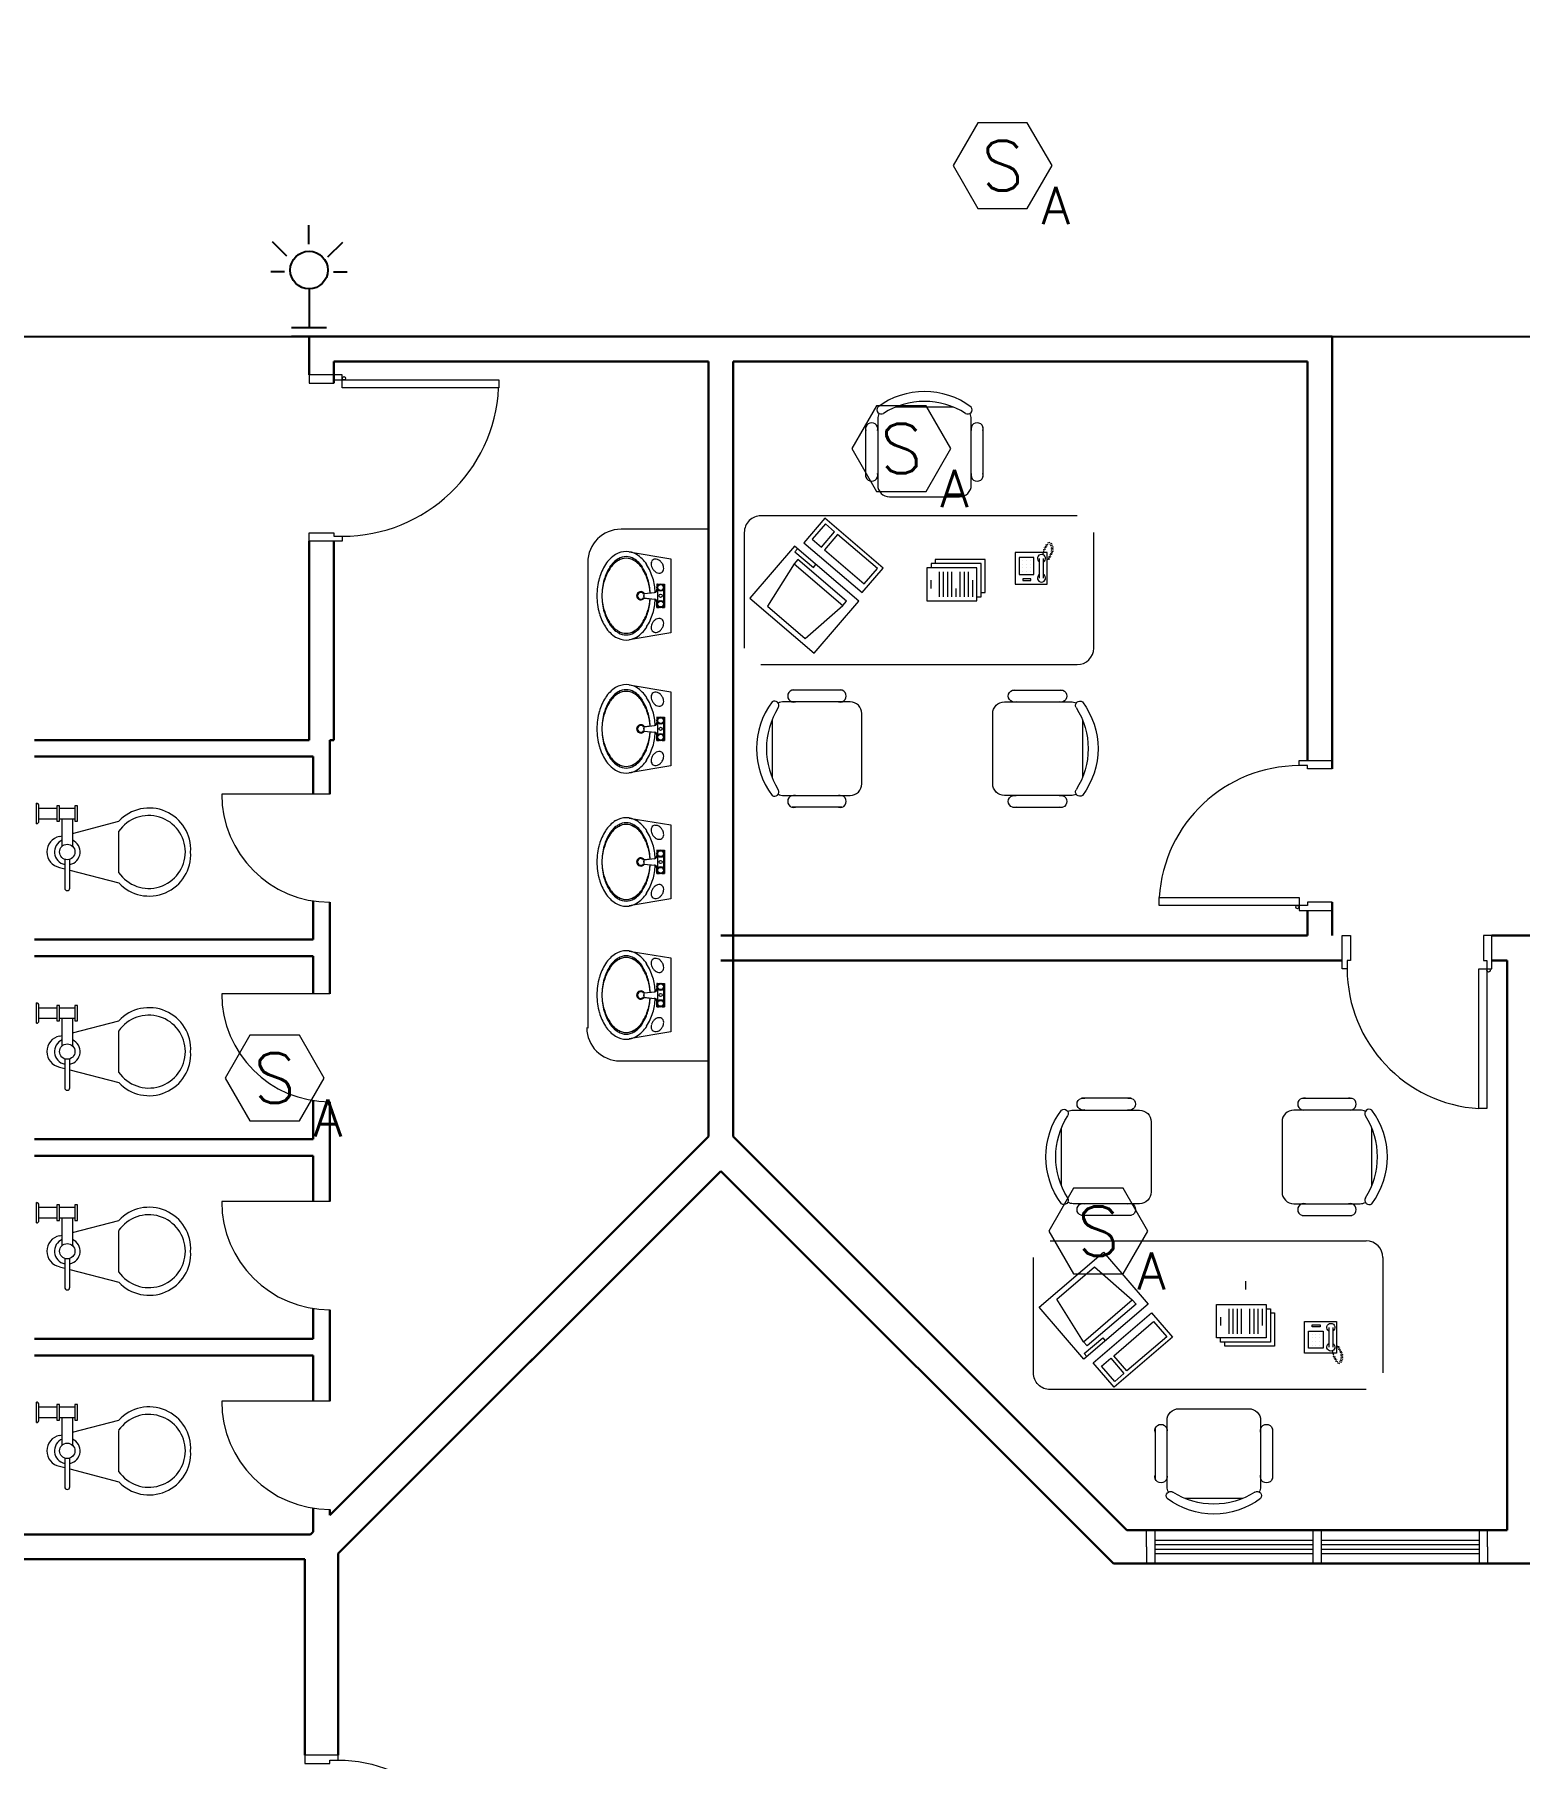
# Model space of a CAD drawing. Extents: x -15 to 256, y 0 to 403.
# Drawn here: x 51.68 to 60.6, y 337.73 to 348.09 of the extents above; entities that cross this region are included whole.
import ezdxf
from ezdxf.enums import TextEntityAlignment as Align

# ---------------------------------------------------------------- set-up
doc = ezdxf.new("R2010")
doc.units = 0
doc.header["$LTSCALE"] = 0.15
doc.layers.get('0').update_dxf_attribs({"color": 252})
for name, color, linetype in [('0 fire alarm', 252, 'Continuous'), ('0 public aadress', 252, 'Continuous'), ('0 sockets', 252, 'Continuous')]:
    doc.layers.add(name, color=color, linetype=linetype)
for name, color, linetype, lineweight in [('anal', 252, 'Continuous', 20), ('DOOR', 252, 'Continuous', 20), ('FIXT', 252, 'Continuous', 9), ('FUR', 252, 'Continuous', 9), ('sofa', 252, 'Continuous', 9), ('T-FIRE-B', 4, 'Continuous', 0), ('T-TEXT', 2, 'Continuous', 0), ('wall', 252, 'Continuous', 30), ('WC', 252, 'Continuous', 9)]:
    doc.layers.add(name, color=color, linetype=linetype, lineweight=lineweight)
doc.styles.add('ROMANS', font='ROMANS.shx', dxfattribs={"width": 0.8})

# ---------------------------------------------------------------- blocks, each defined once
blk = doc.blocks.new('D90')
at = {"layer": 'DOOR'}
for points in [[(0.03, 0.2), (0.03, 1.04), (0.078, 1.04), (0.078, 0.2)], [(0.03, 0.2), (0, 0.2), (0, 0), (0.05, 0), (0.05, 0.15), (0.03, 0.15)], [(0.87, 0.2), (0.9, 0.2), (0.9, 0), (0.85, 0), (0.85, 0.15), (0.87, 0.15)]]:
    blk.add_lwpolyline(points, close=True, dxfattribs=at)
blk.add_circle((0.02, 0.21), 0.01, dxfattribs=at)
blk.add_arc((0.025, 0.197), 0.845, 0.2218, 86.3889, dxfattribs=at)
blk = doc.blocks.new('CHAIR7')
for p, q in [((5.12, 15.04), (17.88, 15.04)), ((0, 9), (0, -9)), ((20, 12), (3, 12)), ((23, -7.44), (23, 7.44)), ((3, -12), (20, -12)), ((5.12, -15), (17.88, -15))]:
    blk.add_line(p, q)
for centre, radius, start, end in [((5.56, 13.54), 1.56, 73.7398, 286.2602), ((17.44, 13.54), 1.56, 253.7398, 106.2602), ((3, 9), 3, 90, 180), ((20, 9), 3, 62.4156, 90), ((22.34, 11.12), 1.1, 53.3099, 212.0274), ((4.82, 0), 19.64, 327.5758, 32.4242), ((7, 0), 20, 323.1301, 36.8699), ((3, -9), 3, 180, 270), ((5.56, -13.5), 1.56, 73.7398, 286.2602), ((17.44, -13.5), 1.56, 253.7398, 106.2602), ((20, -9), 3, 270, 297.5844), ((22.34, -11.12), 1.1, 147.9726, 306.6901)]:
    blk.add_arc(centre, radius, start, end)
blk = doc.blocks.new('RECTANG')
for p, q in [((1, 1), (0, 1)), ((0, 1), (0, 0)), ((1, 0), (1, 1)), ((0, 0), (1, 0))]:
    blk.add_line(p, q)
blk = doc.blocks.new('IBMAT', base_point=(61, 306))
for p, q in [((75, 307), (75, 306)), ((81, 307), (75, 307)), ((81, 306), (81, 307))]:
    blk.add_line(p, q)
at = {"xscale": 21, "yscale": 17, "zscale": 21}
blk.add_blockref('RECTANG', (61, 306), dxfattribs=at)
blk = doc.blocks.new('KEYBOARD', base_point=(60, 294))
for p, xscale, yscale, zscale in [((60, 294), 19, 8, 19), ((61, 295), 13, 5, 13), ((75, 295), 3, 5, 3)]:
    blk.add_blockref('RECTANG', p, dxfattribs=dict(xscale=xscale, yscale=yscale, zscale=zscale))
blk = doc.blocks.new('FNCOMP')
for p, q in [((-6.64, 16.23), (-8.5, 3.5)), ((6.08, 16.23), (-6.64, 16.23)), ((8, 3.5), (6.08, 16.23)), ((-8.5, 3.5), (-8.5, 2.04)), ((8, 3.5), (-8.5, 3.5)), ((-8.5, 2.04), (8, 2.04)), ((8, 2.04), (8, 3.5))]:
    blk.add_line(p, q)
at = {"xscale": 1.033846153846154, "yscale": 1.033846153846154, "zscale": 1.033846153846154}
for name, p in [('IBMAT', (-10.86, 0)), ('KEYBOARD', (-10.05, -10.5))]:
    blk.add_blockref(name, p, dxfattribs=at)
blk = doc.blocks.new('FNPHONE')
for p, q in [((-7.29, 6.54), (-7.29, 1.54)), ((-6.29, 6.54), (-6.29, 1.54)), ((-3.87, 4.85), (-3.87, 4.85)), ((-2.94, 4.85), (-2.94, 4.85)), ((-2, 4.85), (-2, 4.85)), ((-9.1, 0.22), (-9.7, 0.02)), ((-8.9, 0.62), (-9.5, 0.42)), ((-8.7, 1.02), (-9.3, 0.82)), ((-8.5, 1.42), (-9.1, 1.22)), ((-8.3, 1.82), (-8.9, 1.62)), ((-7.14, 0.56), (-7.5, -0.58)), ((-3.87, 3.91), (-3.87, 3.91)), ((-3.87, 2.97), (-3.87, 2.97)), ((-3.87, 2.03), (-3.87, 2.03)), ((-2.94, 3.91), (-2.94, 3.91)), ((-2.94, 2.97), (-2.94, 2.97)), ((-2.94, 2.03), (-2.94, 2.03)), ((-2, 3.91), (-2, 3.91)), ((-2, 2.97), (-2, 2.97)), ((-2, 2.03), (-2, 2.03)), ((-9.3, -0.18), (-9.9, -0.38)), ((-9.3, -0.58), (-9.9, -0.78)), ((-9.3, -0.98), (-9.9, -1.18)), ((-9.3, -1.38), (-9.9, -1.58)), ((-9.1, -1.78), (-9.7, -1.98)), ((-8.9, -2.18), (-9.5, -2.38)), ((-8.43, -2.46), (-9.03, -2.66)), ((-7.9, -1.98), (-8.5, -2.18)), ((-7.7, -1.58), (-8.3, -1.78)), ((-7.5, -1.18), (-8.1, -1.38)), ((-7.3, -0.78), (-7.9, -0.98))]:
    blk.add_line(p, q)
for centre, start, end in [((-6.79, 6.54), 298.4915, 241.5085), ((-6.79, 1.54), 118.4915, 61.5085)]:
    blk.add_arc(centre, 1.05, start, end)
for p, xscale, yscale, zscale in [((-8.21, 0), 8.20528234483245, 8.104073169521023, 8.20528234483245), ((-4.81, 1.25), 3.75, 4.375, 3.75), ((-4.03, 6.72), 2.03125, 0.46875, 2.03125)]:
    blk.add_blockref('RECTANG', p, dxfattribs=dict(xscale=xscale, yscale=yscale, zscale=zscale))
blk = doc.blocks.new('D100')
at = {"layer": 'DOOR'}
for points in [[(0.03, 0.2), (0.03, 1.14), (0.078, 1.14), (0.078, 0.2)], [(0.03, 0.2), (0, 0.2), (0, 0), (0.05, 0), (0.05, 0.15), (0.03, 0.15)], [(0.97, 0.2), (1, 0.2), (1, 0), (0.95, 0), (0.95, 0.15), (0.97, 0.15)]]:
    blk.add_lwpolyline(points, close=True, dxfattribs=at)
blk.add_circle((0.02, 0.21), 0.01, dxfattribs=at)
blk.add_arc((0.029, 0.2), 0.941, 0.0029, 86.9663, dxfattribs=at)
blk = doc.blocks.new('ARCH')
at = {"layer": 'anal'}
for p, q in [((55.725, 345.117), (55.2, 345.117)), ((55, 344.917), (55, 342.117)), ((55.194, 341.921), (55.725, 341.921)), ((58.358, 339), (58.358, 339.1)), ((58.408, 339.1), (58.408, 338.9)), ((59.358, 339.1), (59.358, 338.9)), ((59.408, 339.1), (59.408, 338.9)), ((60.358, 339.1), (60.358, 338.9)), ((60.408, 339), (60.408, 339.1)), ((58.358, 339), (58.358, 338.9)), ((58.408, 339.04), (59.358, 339.04)), ((58.408, 339.015), (59.358, 339.015)), ((58.408, 339), (58.408, 338.9)), ((59.408, 339.04), (60.358, 339.04)), ((59.408, 339.015), (60.358, 339.015)), ((60.358, 339), (60.358, 338.9)), ((60.408, 339), (60.408, 338.9)), ((58.408, 338.985), (59.358, 338.985)), ((58.408, 338.96), (59.358, 338.96)), ((59.408, 338.985), (60.358, 338.985)), ((59.408, 338.96), (60.358, 338.96))]:
    blk.add_line(p, q, dxfattribs=at)
for centre, start, end in [((55.2, 344.917), 90, 180), ((55.194, 342.121), 180, 270)]:
    blk.add_arc(centre, 0.2, start, end, dxfattribs=at)
at = {"layer": 'DOOR'}
for p, q in [((53.45, 343.525), (52.8, 343.525)), ((53.45, 342.325), (52.8, 342.325)), ((53.45, 341.075), (52.8, 341.075)), ((53.45, 339.875), (52.8, 339.875))]:
    blk.add_line(p, q, dxfattribs=at)
for centre in [(53.45, 343.525), (53.45, 342.325), (53.45, 341.075), (53.45, 339.875)]:
    blk.add_arc(centre, 0.65, 180, 270, dxfattribs=at)
at = {"layer": 'FIXT'}
for p, q in [((55.25, 344.981), (55.5, 344.94)), ((55.5, 344.94), (55.5, 344.495)), ((55.336, 344.731), (55.384, 344.735)), ((55.338, 344.73), (55.336, 344.731)), ((55.338, 344.704), (55.336, 344.703)), ((55.336, 344.703), (55.384, 344.699)), ((55.338, 344.73), (55.402, 344.737)), ((55.338, 344.704), (55.402, 344.697)), ((55.42, 344.786), (55.416, 344.787)), ((55.416, 344.787), (55.429, 344.787)), ((55.416, 344.787), (55.416, 344.756)), ((55.42, 344.786), (55.42, 344.78)), ((55.42, 344.786), (55.427, 344.786)), ((55.42, 344.754), (55.42, 344.68)), ((55.447, 344.787), (55.461, 344.787)), ((55.449, 344.786), (55.456, 344.786)), ((55.456, 344.786), (55.461, 344.787)), ((55.456, 344.786), (55.456, 344.78)), ((55.456, 344.754), (55.456, 344.68)), ((55.461, 344.787), (55.461, 344.647)), ((55.416, 344.647), (55.416, 344.678)), ((55.42, 344.648), (55.416, 344.647)), ((55.416, 344.647), (55.429, 344.647)), ((55.42, 344.648), (55.42, 344.654)), ((55.42, 344.648), (55.427, 344.648)), ((55.447, 344.647), (55.461, 344.647)), ((55.449, 344.648), (55.456, 344.648)), ((55.456, 344.648), (55.456, 344.654)), ((55.456, 344.648), (55.461, 344.647)), ((55.5, 344.495), (55.25, 344.453)), ((55.25, 344.181), (55.5, 344.14)), ((55.5, 344.14), (55.5, 343.695)), ((55.42, 343.986), (55.416, 343.987)), ((55.416, 343.987), (55.429, 343.987)), ((55.416, 343.987), (55.416, 343.956)), ((55.42, 343.986), (55.42, 343.98)), ((55.42, 343.986), (55.427, 343.986)), ((55.447, 343.987), (55.461, 343.987)), ((55.449, 343.986), (55.456, 343.986)), ((55.456, 343.986), (55.461, 343.987)), ((55.456, 343.986), (55.456, 343.98)), ((55.461, 343.987), (55.461, 343.847)), ((55.336, 343.931), (55.384, 343.935)), ((55.338, 343.93), (55.336, 343.931)), ((55.338, 343.904), (55.336, 343.903)), ((55.336, 343.903), (55.384, 343.899)), ((55.338, 343.93), (55.402, 343.937)), ((55.338, 343.904), (55.402, 343.897)), ((55.416, 343.847), (55.416, 343.878)), ((55.42, 343.954), (55.42, 343.88)), ((55.456, 343.954), (55.456, 343.88)), ((55.42, 343.848), (55.416, 343.847)), ((55.416, 343.847), (55.429, 343.847)), ((55.42, 343.848), (55.42, 343.854)), ((55.42, 343.848), (55.427, 343.848)), ((55.447, 343.847), (55.461, 343.847)), ((55.449, 343.848), (55.456, 343.848)), ((55.456, 343.848), (55.456, 343.854)), ((55.456, 343.848), (55.461, 343.847)), ((55.5, 343.695), (55.25, 343.653)), ((55.25, 343.381), (55.5, 343.34)), ((55.5, 343.34), (55.5, 342.895)), ((55.42, 343.186), (55.416, 343.187)), ((55.416, 343.187), (55.429, 343.187)), ((55.416, 343.187), (55.416, 343.156)), ((55.42, 343.186), (55.42, 343.18)), ((55.42, 343.186), (55.427, 343.186)), ((55.42, 343.154), (55.42, 343.08)), ((55.447, 343.187), (55.461, 343.187)), ((55.449, 343.186), (55.456, 343.186)), ((55.456, 343.186), (55.461, 343.187)), ((55.456, 343.186), (55.456, 343.18)), ((55.456, 343.154), (55.456, 343.08)), ((55.461, 343.187), (55.461, 343.047)), ((55.336, 343.131), (55.384, 343.135)), ((55.338, 343.13), (55.336, 343.131)), ((55.338, 343.104), (55.336, 343.103)), ((55.336, 343.103), (55.384, 343.099)), ((55.338, 343.13), (55.402, 343.137)), ((55.338, 343.104), (55.402, 343.097)), ((55.416, 343.047), (55.416, 343.078)), ((55.42, 343.048), (55.416, 343.047)), ((55.416, 343.047), (55.429, 343.047)), ((55.42, 343.048), (55.42, 343.054)), ((55.42, 343.048), (55.427, 343.048)), ((55.447, 343.047), (55.461, 343.047)), ((55.449, 343.048), (55.456, 343.048)), ((55.456, 343.048), (55.456, 343.054)), ((55.456, 343.048), (55.461, 343.047)), ((55.5, 342.895), (55.25, 342.853)), ((55.25, 342.581), (55.5, 342.54)), ((55.5, 342.54), (55.5, 342.095)), ((55.336, 342.331), (55.384, 342.335)), ((55.338, 342.33), (55.336, 342.331)), ((55.338, 342.33), (55.402, 342.337)), ((55.42, 342.386), (55.416, 342.387)), ((55.416, 342.387), (55.429, 342.387)), ((55.416, 342.387), (55.416, 342.356)), ((55.42, 342.386), (55.42, 342.38)), ((55.42, 342.386), (55.427, 342.386)), ((55.42, 342.354), (55.42, 342.28)), ((55.447, 342.387), (55.461, 342.387)), ((55.449, 342.386), (55.456, 342.386)), ((55.456, 342.386), (55.461, 342.387)), ((55.456, 342.386), (55.456, 342.38)), ((55.456, 342.354), (55.456, 342.28)), ((55.461, 342.387), (55.461, 342.247)), ((55.338, 342.304), (55.336, 342.303)), ((55.336, 342.303), (55.384, 342.299)), ((55.338, 342.304), (55.402, 342.297)), ((55.416, 342.247), (55.416, 342.278)), ((55.42, 342.248), (55.416, 342.247)), ((55.416, 342.247), (55.429, 342.247)), ((55.42, 342.248), (55.42, 342.254)), ((55.42, 342.248), (55.427, 342.248)), ((55.447, 342.247), (55.461, 342.247)), ((55.449, 342.248), (55.456, 342.248)), ((55.456, 342.248), (55.456, 342.254)), ((55.456, 342.248), (55.461, 342.247)), ((55.5, 342.095), (55.25, 342.053))]:
    blk.add_line(p, q, dxfattribs=at)
for centre, radius in [((55.438, 344.767), 0.022), ((55.438, 344.767), 0.0173), ((55.438, 344.717), 0.0095), ((55.438, 344.667), 0.022), ((55.438, 344.667), 0.0173), ((55.438, 343.967), 0.022), ((55.438, 343.967), 0.0173), ((55.438, 343.867), 0.022), ((55.438, 343.867), 0.0173), ((55.438, 343.917), 0.0095), ((55.438, 343.167), 0.022), ((55.438, 343.167), 0.0173), ((55.438, 343.067), 0.022), ((55.438, 343.067), 0.0173), ((55.438, 343.117), 0.0095), ((55.438, 342.367), 0.022), ((55.438, 342.367), 0.0173), ((55.438, 342.317), 0.0095), ((55.438, 342.267), 0.022), ((55.438, 342.267), 0.0173)]:
    blk.add_circle(centre, radius, dxfattribs=at)
for centre, radius, start, end in [((55.345, 344.747), 0.285, 146.5346, 164.6876), ((55.275, 344.794), 0.202, 122.0725, 146.5346), ((55.275, 344.794), 0.172, 122.0725, 146.5346), ((55.275, 344.784), 0.172, 122.0725, 146.5346), ((55.231, 344.864), 0.119, 90, 122.0725), ((55.231, 344.864), 0.0886, 90, 122.0725), ((55.231, 344.854), 0.0886, 90, 122.0725), ((55.231, 344.864), 0.119, 57.9275, 90), ((55.231, 344.864), 0.0886, 57.9275, 90), ((55.231, 344.854), 0.0886, 57.9275, 90), ((55.186, 344.794), 0.172, 33.4654, 57.9275), ((55.186, 344.784), 0.172, 33.4654, 57.9275), ((55.186, 344.794), 0.202, 33.4654, 57.9275), ((55.116, 344.747), 0.285, 15.3124, 33.4654), ((55.417, 344.908), 0.036, 154.0705, 178.3103), ((55.429, 344.908), 0.0477, 178.3103, 197.8482), ((55.406, 344.914), 0.0237, 125, 154.0705), ((55.406, 344.914), 0.0237, 95.9295, 125), ((55.408, 344.901), 0.036, 71.6897, 95.9295), ((55.404, 344.89), 0.0477, 52.1518, 71.6897), ((55.394, 344.878), 0.0632, 35, 52.1518), ((55.394, 344.878), 0.0632, 17.8482, 35), ((55.455, 344.717), 0.4, 164.6876, 180), ((55.455, 344.717), 0.37, 164.6876, 180), ((55.455, 344.707), 0.37, 164.6876, 178.4524), ((55.345, 344.747), 0.255, 146.5346, 164.6876), ((55.345, 344.737), 0.255, 146.5346, 164.6876), ((55.116, 344.747), 0.255, 15.3124, 33.4654), ((55.116, 344.737), 0.255, 15.3124, 33.4654), ((55.006, 344.717), 0.37, 2.6867, 15.3124), ((55.006, 344.707), 0.37, 4.229, 15.3124), ((55.444, 344.913), 0.0632, 197.8482, 215), ((55.444, 344.913), 0.0632, 215, 232.1518), ((55.006, 344.717), 0.4, 3.1171, 15.3124), ((55.434, 344.9), 0.0477, 232.1518, 251.6897), ((55.431, 344.889), 0.036, 251.6897, 275.9295), ((55.432, 344.877), 0.0237, 275.9295, 305), ((55.432, 344.877), 0.0237, 305, 334.0705), ((55.421, 344.882), 0.036, 334.0705, 358.3103), ((55.409, 344.883), 0.0477, 358.3103, 17.8482), ((55.455, 344.717), 0.4, 180, 195.3124), ((55.455, 344.727), 0.37, 181.5476, 195.3124), ((55.455, 344.717), 0.37, 180, 195.3124), ((55.319, 344.717), 0.025, 31.8827, 328.1173), ((55.319, 344.717), 0.02, 90, 270), ((55.319, 344.717), 0.02, 31.4993, 90), ((55.319, 344.717), 0.02, 270, 328.5007), ((55.435, 344.717), 0.099, 171.872, 188.128), ((55.435, 344.717), 0.0978, 172.2121, 187.7879), ((55.006, 344.727), 0.37, 344.6876, 355.771), ((55.006, 344.717), 0.37, 344.6876, 357.3133), ((55.396, 344.756), 0.02, 285.0613, 0), ((55.396, 344.678), 0.02, 0, 74.9387), ((55.4, 344.757), 0.02, 275.9777, 353.3473), ((55.4, 344.677), 0.02, 6.6527, 84.0223), ((55.409, 344.767), 0.0115, 315.8561, 44.1439), ((55.438, 344.796), 0.0115, 225.8561, 314.1439), ((55.438, 344.738), 0.0115, 45.8561, 134.1439), ((55.467, 344.767), 0.0115, 135.8561, 224.1439), ((55.345, 344.687), 0.285, 195.3124, 213.4654), ((55.345, 344.697), 0.255, 195.3124, 213.4654), ((55.345, 344.687), 0.255, 195.3124, 213.4654), ((55.116, 344.697), 0.255, 326.5346, 344.6876), ((55.116, 344.687), 0.255, 326.5346, 344.6876), ((55.116, 344.687), 0.285, 326.5346, 344.6876), ((55.006, 344.717), 0.4, 344.6876, 356.8829), ((55.409, 344.667), 0.0115, 315.8561, 44.1439), ((55.438, 344.696), 0.0115, 225.8561, 314.1439), ((55.438, 344.638), 0.0115, 45.8561, 134.1439), ((55.467, 344.667), 0.0115, 135.8561, 224.1439), ((55.275, 344.64), 0.202, 213.4654, 237.9275), ((55.275, 344.65), 0.172, 213.4654, 237.9275), ((55.275, 344.64), 0.172, 213.4654, 237.9275), ((55.231, 344.58), 0.0886, 237.9275, 270), ((55.231, 344.57), 0.0886, 237.9275, 270), ((55.231, 344.58), 0.0886, 270, 302.0725), ((55.231, 344.57), 0.0886, 270, 302.0725), ((55.186, 344.65), 0.172, 302.0725, 326.5346), ((55.186, 344.64), 0.172, 302.0725, 326.5346), ((55.186, 344.64), 0.202, 302.0725, 326.5346), ((55.429, 344.526), 0.0477, 162.1518, 181.6897), ((55.417, 344.526), 0.036, 181.6897, 205.9295), ((55.444, 344.522), 0.0632, 145, 162.1518), ((55.406, 344.521), 0.0237, 205.9295, 235), ((55.444, 344.522), 0.0632, 127.8482, 145), ((55.406, 344.521), 0.0237, 235, 264.0705), ((55.408, 344.533), 0.036, 264.0705, 288.3103), ((55.434, 344.534), 0.0477, 108.3103, 127.8482), ((55.431, 344.545), 0.036, 84.0705, 108.3103), ((55.404, 344.544), 0.0477, 288.3103, 307.8482), ((55.394, 344.556), 0.0632, 307.8482, 325), ((55.432, 344.557), 0.0237, 55, 84.0705), ((55.432, 344.557), 0.0237, 25.9295, 55), ((55.394, 344.556), 0.0632, 325, 342.1518), ((55.421, 344.552), 0.036, 1.6897, 25.9295), ((55.409, 344.551), 0.0477, 342.1518, 1.6897), ((55.231, 344.57), 0.119, 237.9275, 270), ((55.231, 344.57), 0.119, 270, 302.0725), ((55.231, 344.064), 0.119, 90, 122.0725), ((55.231, 344.064), 0.119, 57.9275, 90), ((55.345, 343.947), 0.285, 146.5346, 164.6876), ((55.345, 343.947), 0.255, 146.5346, 164.6876), ((55.345, 343.937), 0.255, 146.5346, 164.6876), ((55.275, 343.994), 0.202, 122.0725, 146.5346), ((55.275, 343.994), 0.172, 122.0725, 146.5346), ((55.275, 343.984), 0.172, 122.0725, 146.5346), ((55.231, 344.064), 0.0886, 90, 122.0725), ((55.231, 344.054), 0.0886, 90, 122.0725), ((55.231, 344.064), 0.0886, 57.9275, 90), ((55.231, 344.054), 0.0886, 57.9275, 90), ((55.186, 343.994), 0.172, 33.4654, 57.9275), ((55.186, 343.984), 0.172, 33.4654, 57.9275), ((55.186, 343.994), 0.202, 33.4654, 57.9275), ((55.116, 343.947), 0.255, 15.3124, 33.4654), ((55.116, 343.937), 0.255, 15.3124, 33.4654), ((55.116, 343.947), 0.285, 15.3124, 33.4654), ((55.417, 344.108), 0.036, 154.0705, 178.3103), ((55.429, 344.108), 0.0477, 178.3103, 197.8482), ((55.444, 344.113), 0.0632, 197.8482, 215), ((55.406, 344.114), 0.0237, 125, 154.0705), ((55.444, 344.113), 0.0632, 215, 232.1518), ((55.406, 344.114), 0.0237, 95.9295, 125), ((55.408, 344.101), 0.036, 71.6897, 95.9295), ((55.404, 344.09), 0.0477, 52.1518, 71.6897), ((55.394, 344.078), 0.0632, 35, 52.1518), ((55.394, 344.078), 0.0632, 17.8482, 35), ((55.421, 344.082), 0.036, 334.0705, 358.3103), ((55.409, 344.083), 0.0477, 358.3103, 17.8482), ((55.455, 343.917), 0.4, 164.6876, 180), ((55.455, 343.917), 0.37, 164.6876, 180), ((55.455, 343.907), 0.37, 164.6876, 178.4524), ((55.006, 343.917), 0.37, 2.6867, 15.3124), ((55.006, 343.907), 0.37, 4.229, 15.3124), ((55.006, 343.917), 0.4, 3.1171, 15.3124), ((55.434, 344.1), 0.0477, 232.1518, 251.6897), ((55.409, 343.967), 0.0115, 315.8561, 44.1439), ((55.431, 344.089), 0.036, 251.6897, 275.9295), ((55.438, 343.996), 0.0115, 225.8561, 314.1439), ((55.432, 344.077), 0.0237, 275.9295, 305), ((55.432, 344.077), 0.0237, 305, 334.0705), ((55.467, 343.967), 0.0115, 135.8561, 224.1439), ((55.455, 343.917), 0.4, 180, 195.3124), ((55.455, 343.927), 0.37, 181.5476, 195.3124), ((55.455, 343.917), 0.37, 180, 195.3124), ((55.319, 343.917), 0.025, 31.8827, 328.1173), ((55.319, 343.917), 0.02, 90, 270), ((55.319, 343.917), 0.02, 31.4993, 90), ((55.319, 343.917), 0.02, 270, 328.5007), ((55.435, 343.917), 0.099, 171.872, 188.128), ((55.435, 343.917), 0.0978, 172.2121, 187.7879), ((55.006, 343.927), 0.37, 344.6876, 355.771), ((55.006, 343.917), 0.37, 344.6876, 357.3133), ((55.006, 343.917), 0.4, 344.6876, 356.8829), ((55.396, 343.956), 0.02, 285.0613, 0), ((55.396, 343.878), 0.02, 0, 74.9387), ((55.4, 343.957), 0.02, 275.9777, 353.3473), ((55.4, 343.877), 0.02, 6.6527, 84.0223), ((55.409, 343.867), 0.0115, 315.8561, 44.1439), ((55.438, 343.938), 0.0115, 45.8561, 134.1439), ((55.438, 343.896), 0.0115, 225.8561, 314.1439), ((55.467, 343.867), 0.0115, 135.8561, 224.1439), ((55.345, 343.887), 0.285, 195.3124, 213.4654), ((55.345, 343.897), 0.255, 195.3124, 213.4654), ((55.345, 343.887), 0.255, 195.3124, 213.4654), ((55.116, 343.897), 0.255, 326.5346, 344.6876), ((55.116, 343.887), 0.255, 326.5346, 344.6876), ((55.116, 343.887), 0.285, 326.5346, 344.6876), ((55.444, 343.722), 0.0632, 127.8482, 145), ((55.434, 343.734), 0.0477, 108.3103, 127.8482), ((55.431, 343.745), 0.036, 84.0705, 108.3103), ((55.438, 343.838), 0.0115, 45.8561, 134.1439), ((55.432, 343.757), 0.0237, 55, 84.0705), ((55.432, 343.757), 0.0237, 25.9295, 55), ((55.421, 343.752), 0.036, 1.6897, 25.9295), ((55.275, 343.84), 0.202, 213.4654, 237.9275), ((55.275, 343.85), 0.172, 213.4654, 237.9275), ((55.275, 343.84), 0.172, 213.4654, 237.9275), ((55.231, 343.77), 0.119, 237.9275, 270), ((55.231, 343.78), 0.0886, 237.9275, 270), ((55.231, 343.77), 0.0886, 237.9275, 270), ((55.231, 343.78), 0.0886, 270, 302.0725), ((55.231, 343.77), 0.0886, 270, 302.0725), ((55.231, 343.77), 0.119, 270, 302.0725), ((55.186, 343.85), 0.172, 302.0725, 326.5346), ((55.186, 343.84), 0.172, 302.0725, 326.5346), ((55.186, 343.84), 0.202, 302.0725, 326.5346), ((55.429, 343.726), 0.0477, 162.1518, 181.6897), ((55.417, 343.726), 0.036, 181.6897, 205.9295), ((55.444, 343.722), 0.0632, 145, 162.1518), ((55.406, 343.721), 0.0237, 205.9295, 235), ((55.406, 343.721), 0.0237, 235, 264.0705), ((55.408, 343.733), 0.036, 264.0705, 288.3103), ((55.404, 343.744), 0.0477, 288.3103, 307.8482), ((55.394, 343.756), 0.0632, 307.8482, 325), ((55.394, 343.756), 0.0632, 325, 342.1518), ((55.409, 343.751), 0.0477, 342.1518, 1.6897), ((55.275, 343.194), 0.202, 122.0725, 146.5346), ((55.231, 343.264), 0.119, 90, 122.0725), ((55.231, 343.264), 0.0886, 90, 122.0725), ((55.231, 343.264), 0.119, 57.9275, 90), ((55.231, 343.264), 0.0886, 57.9275, 90), ((55.186, 343.194), 0.202, 33.4654, 57.9275), ((55.345, 343.147), 0.285, 146.5346, 164.6876), ((55.345, 343.147), 0.255, 146.5346, 164.6876), ((55.345, 343.137), 0.255, 146.5346, 164.6876), ((55.275, 343.194), 0.172, 122.0725, 146.5346), ((55.275, 343.184), 0.172, 122.0725, 146.5346), ((55.231, 343.254), 0.0886, 90, 122.0725), ((55.231, 343.254), 0.0886, 57.9275, 90), ((55.186, 343.194), 0.172, 33.4654, 57.9275), ((55.186, 343.184), 0.172, 33.4654, 57.9275), ((55.116, 343.147), 0.255, 15.3124, 33.4654), ((55.116, 343.137), 0.255, 15.3124, 33.4654), ((55.116, 343.147), 0.285, 15.3124, 33.4654), ((55.417, 343.308), 0.036, 154.0705, 178.3103), ((55.429, 343.308), 0.0477, 178.3103, 197.8482), ((55.444, 343.313), 0.0632, 197.8482, 215), ((55.406, 343.314), 0.0237, 125, 154.0705), ((55.444, 343.313), 0.0632, 215, 232.1518), ((55.406, 343.314), 0.0237, 95.9295, 125), ((55.408, 343.301), 0.036, 71.6897, 95.9295), ((55.434, 343.3), 0.0477, 232.1518, 251.6897), ((55.404, 343.29), 0.0477, 52.1518, 71.6897), ((55.431, 343.289), 0.036, 251.6897, 275.9295), ((55.394, 343.278), 0.0632, 35, 52.1518), ((55.432, 343.277), 0.0237, 275.9295, 305), ((55.394, 343.278), 0.0632, 17.8482, 35), ((55.432, 343.277), 0.0237, 305, 334.0705), ((55.421, 343.282), 0.036, 334.0705, 358.3103), ((55.409, 343.283), 0.0477, 358.3103, 17.8482), ((55.455, 343.117), 0.4, 164.6876, 180), ((55.455, 343.117), 0.37, 164.6876, 180), ((55.455, 343.107), 0.37, 164.6876, 178.4524), ((55.319, 343.117), 0.025, 31.8827, 328.1173), ((55.006, 343.117), 0.37, 2.6867, 15.3124), ((55.006, 343.107), 0.37, 4.229, 15.3124), ((55.006, 343.117), 0.4, 3.1171, 15.3124), ((55.396, 343.156), 0.02, 285.0613, 0), ((55.4, 343.157), 0.02, 275.9777, 353.3473), ((55.409, 343.167), 0.0115, 315.8561, 44.1439), ((55.438, 343.196), 0.0115, 225.8561, 314.1439), ((55.438, 343.138), 0.0115, 45.8561, 134.1439), ((55.467, 343.167), 0.0115, 135.8561, 224.1439), ((55.455, 343.117), 0.4, 180, 195.3124), ((55.455, 343.127), 0.37, 181.5476, 195.3124), ((55.455, 343.117), 0.37, 180, 195.3124), ((55.319, 343.117), 0.02, 90, 270), ((55.319, 343.117), 0.02, 31.4993, 90), ((55.319, 343.117), 0.02, 270, 328.5007), ((55.435, 343.117), 0.099, 171.872, 188.128), ((55.435, 343.117), 0.0978, 172.2121, 187.7879), ((55.006, 343.127), 0.37, 344.6876, 355.771), ((55.006, 343.117), 0.37, 344.6876, 357.3133), ((55.006, 343.117), 0.4, 344.6876, 356.8829), ((55.396, 343.078), 0.02, 0, 74.9387), ((55.4, 343.077), 0.02, 6.6527, 84.0223), ((55.409, 343.067), 0.0115, 315.8561, 44.1439), ((55.438, 343.096), 0.0115, 225.8561, 314.1439), ((55.438, 343.038), 0.0115, 45.8561, 134.1439), ((55.467, 343.067), 0.0115, 135.8561, 224.1439), ((55.345, 343.087), 0.285, 195.3124, 213.4654), ((55.345, 343.097), 0.255, 195.3124, 213.4654), ((55.345, 343.087), 0.255, 195.3124, 213.4654), ((55.275, 343.05), 0.172, 213.4654, 237.9275), ((55.275, 343.04), 0.172, 213.4654, 237.9275), ((55.186, 343.05), 0.172, 302.0725, 326.5346), ((55.186, 343.04), 0.172, 302.0725, 326.5346), ((55.116, 343.097), 0.255, 326.5346, 344.6876), ((55.116, 343.087), 0.255, 326.5346, 344.6876), ((55.116, 343.087), 0.285, 326.5346, 344.6876), ((55.429, 342.926), 0.0477, 162.1518, 181.6897), ((55.444, 342.922), 0.0632, 145, 162.1518), ((55.444, 342.922), 0.0632, 127.8482, 145), ((55.434, 342.934), 0.0477, 108.3103, 127.8482), ((55.431, 342.945), 0.036, 84.0705, 108.3103), ((55.432, 342.957), 0.0237, 55, 84.0705), ((55.432, 342.957), 0.0237, 25.9295, 55), ((55.394, 342.956), 0.0632, 325, 342.1518), ((55.421, 342.952), 0.036, 1.6897, 25.9295), ((55.409, 342.951), 0.0477, 342.1518, 1.6897), ((55.275, 343.04), 0.202, 213.4654, 237.9275), ((55.231, 342.97), 0.119, 237.9275, 270), ((55.231, 342.98), 0.0886, 237.9275, 270), ((55.231, 342.97), 0.0886, 237.9275, 270), ((55.231, 342.98), 0.0886, 270, 302.0725), ((55.231, 342.97), 0.0886, 270, 302.0725), ((55.231, 342.97), 0.119, 270, 302.0725), ((55.186, 343.04), 0.202, 302.0725, 326.5346), ((55.417, 342.926), 0.036, 181.6897, 205.9295), ((55.406, 342.921), 0.0237, 205.9295, 235), ((55.406, 342.921), 0.0237, 235, 264.0705), ((55.408, 342.933), 0.036, 264.0705, 288.3103), ((55.404, 342.944), 0.0477, 288.3103, 307.8482), ((55.394, 342.956), 0.0632, 307.8482, 325), ((55.275, 342.394), 0.202, 122.0725, 146.5346), ((55.275, 342.394), 0.172, 122.0725, 146.5346), ((55.275, 342.384), 0.172, 122.0725, 146.5346), ((55.231, 342.464), 0.119, 90, 122.0725), ((55.231, 342.464), 0.0886, 90, 122.0725), ((55.231, 342.454), 0.0886, 90, 122.0725), ((55.231, 342.464), 0.119, 57.9275, 90), ((55.231, 342.464), 0.0886, 57.9275, 90), ((55.231, 342.454), 0.0886, 57.9275, 90), ((55.186, 342.394), 0.172, 33.4654, 57.9275), ((55.186, 342.384), 0.172, 33.4654, 57.9275), ((55.186, 342.394), 0.202, 33.4654, 57.9275), ((55.417, 342.508), 0.036, 154.0705, 178.3103), ((55.406, 342.514), 0.0237, 125, 154.0705), ((55.406, 342.514), 0.0237, 95.9295, 125), ((55.408, 342.501), 0.036, 71.6897, 95.9295), ((55.404, 342.49), 0.0477, 52.1518, 71.6897), ((55.394, 342.478), 0.0632, 35, 52.1518), ((55.455, 342.317), 0.4, 164.6876, 180), ((55.345, 342.347), 0.285, 146.5346, 164.6876), ((55.345, 342.347), 0.255, 146.5346, 164.6876), ((55.345, 342.337), 0.255, 146.5346, 164.6876), ((55.116, 342.347), 0.255, 15.3124, 33.4654), ((55.116, 342.337), 0.255, 15.3124, 33.4654), ((55.116, 342.347), 0.285, 15.3124, 33.4654), ((55.429, 342.508), 0.0477, 178.3103, 197.8482), ((55.444, 342.513), 0.0632, 197.8482, 215), ((55.444, 342.513), 0.0632, 215, 232.1518), ((55.006, 342.317), 0.4, 3.1171, 15.3124), ((55.434, 342.5), 0.0477, 232.1518, 251.6897), ((55.431, 342.489), 0.036, 251.6897, 275.9295), ((55.432, 342.477), 0.0237, 275.9295, 305), ((55.394, 342.478), 0.0632, 17.8482, 35), ((55.432, 342.477), 0.0237, 305, 334.0705), ((55.421, 342.482), 0.036, 334.0705, 358.3103), ((55.409, 342.483), 0.0477, 358.3103, 17.8482), ((55.455, 342.317), 0.4, 180, 195.3124), ((55.455, 342.317), 0.37, 164.6876, 180), ((55.455, 342.307), 0.37, 164.6876, 178.4524), ((55.455, 342.327), 0.37, 181.5476, 195.3124), ((55.455, 342.317), 0.37, 180, 195.3124), ((55.319, 342.317), 0.025, 31.8827, 328.1173), ((55.319, 342.317), 0.02, 90, 270), ((55.319, 342.317), 0.02, 31.4993, 90), ((55.435, 342.317), 0.099, 171.872, 188.128), ((55.435, 342.317), 0.0978, 172.2121, 187.7879), ((55.006, 342.317), 0.37, 2.6867, 15.3124), ((55.006, 342.307), 0.37, 4.229, 15.3124), ((55.396, 342.356), 0.02, 285.0613, 0), ((55.4, 342.357), 0.02, 275.9777, 353.3473), ((55.409, 342.367), 0.0115, 315.8561, 44.1439), ((55.438, 342.396), 0.0115, 225.8561, 314.1439), ((55.438, 342.338), 0.0115, 45.8561, 134.1439), ((55.467, 342.367), 0.0115, 135.8561, 224.1439), ((55.345, 342.287), 0.285, 195.3124, 213.4654), ((55.345, 342.297), 0.255, 195.3124, 213.4654), ((55.345, 342.287), 0.255, 195.3124, 213.4654), ((55.319, 342.317), 0.02, 270, 328.5007), ((55.116, 342.297), 0.255, 326.5346, 344.6876), ((55.116, 342.287), 0.255, 326.5346, 344.6876), ((55.116, 342.287), 0.285, 326.5346, 344.6876), ((55.006, 342.327), 0.37, 344.6876, 355.771), ((55.006, 342.317), 0.37, 344.6876, 357.3133), ((55.006, 342.317), 0.4, 344.6876, 356.8829), ((55.396, 342.278), 0.02, 0, 74.9387), ((55.4, 342.277), 0.02, 6.6527, 84.0223), ((55.409, 342.267), 0.0115, 315.8561, 44.1439), ((55.438, 342.296), 0.0115, 225.8561, 314.1439), ((55.438, 342.238), 0.0115, 45.8561, 134.1439), ((55.467, 342.267), 0.0115, 135.8561, 224.1439), ((55.275, 342.24), 0.202, 213.4654, 237.9275), ((55.275, 342.25), 0.172, 213.4654, 237.9275), ((55.275, 342.24), 0.172, 213.4654, 237.9275), ((55.231, 342.18), 0.0886, 237.9275, 270), ((55.231, 342.18), 0.0886, 270, 302.0725), ((55.186, 342.25), 0.172, 302.0725, 326.5346), ((55.186, 342.24), 0.172, 302.0725, 326.5346), ((55.186, 342.24), 0.202, 302.0725, 326.5346), ((55.429, 342.126), 0.0477, 162.1518, 181.6897), ((55.417, 342.126), 0.036, 181.6897, 205.9295), ((55.444, 342.122), 0.0632, 145, 162.1518), ((55.406, 342.121), 0.0237, 205.9295, 235), ((55.444, 342.122), 0.0632, 127.8482, 145), ((55.434, 342.134), 0.0477, 108.3103, 127.8482), ((55.431, 342.145), 0.036, 84.0705, 108.3103), ((55.404, 342.144), 0.0477, 288.3103, 307.8482), ((55.394, 342.156), 0.0632, 307.8482, 325), ((55.432, 342.157), 0.0237, 55, 84.0705), ((55.432, 342.157), 0.0237, 25.9295, 55), ((55.394, 342.156), 0.0632, 325, 342.1518), ((55.421, 342.152), 0.036, 1.6897, 25.9295), ((55.409, 342.151), 0.0477, 342.1518, 1.6897), ((55.231, 342.17), 0.119, 237.9275, 270), ((55.231, 342.17), 0.0886, 237.9275, 270), ((55.231, 342.17), 0.0886, 270, 302.0725), ((55.231, 342.17), 0.119, 270, 302.0725), ((55.406, 342.121), 0.0237, 235, 264.0705), ((55.408, 342.133), 0.036, 264.0705, 288.3103)]:
    blk.add_arc(centre, radius, start, end, dxfattribs=at)
at = {"layer": 'sofa'}
for p, q in [((58.041, 344.403), (58.041, 345.098)), ((56.041, 344.303), (57.941, 344.303)), ((57.779, 340.839), (59.679, 340.839)), ((59.779, 340.739), (59.779, 340.045))]:
    blk.add_line(p, q, dxfattribs=at)
for points in [[(57.941, 345.198), (56.041, 345.198, 0.414214), (55.941, 345.098), (55.941, 344.403)], [(59.679, 339.945), (57.779, 339.945, -0.414214), (57.679, 340.045), (57.679, 340.739)]]:
    blk.add_lwpolyline(points, format="xyb", dxfattribs=at)
for points in [[(57.339, 344.711), (57.364, 344.711), (57.364, 344.911), (57.064, 344.911), (57.064, 344.886)], [(57.364, 344.736), (57.389, 344.736), (57.389, 344.936), (57.089, 344.936), (57.089, 344.911)], [(57.039, 344.686), (57.339, 344.686), (57.339, 344.886), (57.039, 344.886), (57.039, 344.686)], [(57.064, 344.761), (57.064, 344.811)], [(57.114, 344.711), (57.114, 344.861)], [(57.139, 344.711), (57.139, 344.861)], [(57.164, 344.711), (57.164, 344.861)], [(57.189, 344.711), (57.189, 344.861)], [(57.239, 344.711), (57.239, 344.861)], [(57.264, 344.711), (57.264, 344.861)], [(57.289, 344.711), (57.289, 344.861)], [(57.314, 344.711), (57.314, 344.811)], [(57.214, 344.711), (57.214, 344.761)], [(58.953, 340.597), (58.953, 340.547)], [(58.778, 340.456), (59.078, 340.456), (59.078, 340.256), (58.778, 340.256), (58.778, 340.456)], [(59.078, 340.431), (59.103, 340.431), (59.103, 340.231), (58.803, 340.231), (58.803, 340.256)], [(58.803, 340.381), (58.803, 340.331)], [(59.103, 340.406), (59.128, 340.406), (59.128, 340.206), (58.828, 340.206), (58.828, 340.231)], [(58.853, 340.431), (58.853, 340.281)], [(58.878, 340.431), (58.878, 340.281)], [(58.903, 340.431), (58.903, 340.281)], [(58.928, 340.431), (58.928, 340.281)], [(58.978, 340.431), (58.978, 340.281)], [(59.003, 340.431), (59.003, 340.281)], [(59.028, 340.431), (59.028, 340.281)], [(59.053, 340.431), (59.053, 340.331)]]:
    blk.add_lwpolyline(points, dxfattribs=at)
for centre, start, end in [((57.941, 344.403), 270, 0), ((59.679, 340.739), 0, 90)]:
    blk.add_arc(centre, 0.1, start, end, dxfattribs=at)
at = {"layer": 'wall'}
for p, q in [((53.325, 346.275), (55.875, 346.275)), ((53.325, 346.275), (53.325, 346.045)), ((59.475, 346.275), (55.8, 346.275)), ((59.475, 346.275), (59.475, 343.676)), ((53.475, 346.125), (55.725, 346.125)), ((53.475, 346.125), (53.475, 345.995)), ((55.725, 341.466), (55.725, 346.125)), ((55.875, 341.466), (55.875, 346.125)), ((59.325, 346.125), (55.875, 346.125)), ((59.325, 346.125), (59.325, 343.726)), ((53.325, 345.045), (53.325, 343.85)), ((53.475, 345.045), (53.475, 343.85)), ((51.675, 343.85), (53.325, 343.85)), ((53.45, 343.85), (53.45, 343.525)), ((53.475, 343.85), (53.45, 343.85)), ((51.675, 343.75), (53.35, 343.75)), ((53.35, 343.75), (53.35, 343.525)), ((53.35, 342.883), (53.35, 342.65)), ((53.45, 342.875), (53.45, 342.325)), ((59.475, 342.876), (59.475, 342.675)), ((59.325, 342.826), (59.325, 342.675)), ((51.675, 342.65), (53.35, 342.65)), ((59.325, 342.675), (55.8, 342.675)), ((60.766, 342.675), (60.434, 342.675)), ((51.675, 342.55), (53.35, 342.55)), ((53.35, 342.55), (53.35, 342.325)), ((59.534, 342.525), (55.8, 342.525)), ((60.525, 342.525), (60.434, 342.525)), ((60.525, 342.525), (60.525, 339.1)), ((53.35, 341.683), (53.35, 341.45)), ((53.45, 341.675), (53.45, 341.075)), ((51.675, 341.45), (53.35, 341.45)), ((55.725, 341.466), (53.45, 339.191)), ((55.725, 341.466), (53.45, 339.191)), ((58.241, 339.1), (55.875, 341.466)), ((51.675, 341.35), (53.35, 341.35)), ((53.35, 341.35), (53.35, 341.075)), ((55.8, 341.259), (53.5, 338.959)), ((55.8, 341.259), (53.541, 339)), ((58.159, 338.9), (55.8, 341.259)), ((53.35, 340.433), (53.35, 340.25)), ((53.45, 340.425), (53.45, 339.875)), ((51.675, 340.25), (53.35, 340.25)), ((51.675, 340.15), (53.35, 340.15)), ((53.35, 340.15), (53.35, 339.875)), ((53.35, 339.233), (53.35, 339.091)), ((53.45, 339.225), (53.45, 339.191)), ((60.525, 339.1), (58.241, 339.1)), ((53.334, 339.075), (46.55, 339.075)), ((53.35, 339.091), (53.334, 339.075)), ((53.35, 339.091), (53.334, 339.075)), ((53.3, 338.925), (46.55, 338.925)), ((53.3, 337.748), (53.3, 338.925)), ((53.5, 337.748), (53.5, 338.959)), ((63.041, 338.9), (58.159, 338.9))]:
    blk.add_line(p, q, dxfattribs=at)
at = {"layer": 'WC'}
for p, q in [((51.687, 343.347), (51.687, 343.47)), ((51.702, 343.362), (51.702, 343.455)), ((51.826, 343.455), (51.81, 343.455)), ((51.81, 343.455), (51.81, 343.362)), ((51.826, 343.362), (51.826, 343.455)), ((51.934, 343.455), (51.918, 343.455)), ((51.918, 343.455), (51.918, 343.362)), ((51.934, 343.362), (51.934, 343.455)), ((51.81, 343.439), (51.702, 343.439)), ((51.702, 343.377), (51.81, 343.377)), ((51.81, 343.362), (51.826, 343.362)), ((51.918, 343.439), (51.826, 343.439)), ((51.826, 343.377), (51.918, 343.377)), ((51.841, 343.211), (51.841, 343.377)), ((51.903, 343.377), (51.903, 343.211)), ((51.903, 343.289), (52.181, 343.362)), ((51.918, 343.362), (51.934, 343.362)), ((51.826, 343.269), (51.842, 343.273)), ((52.181, 343.053), (52.181, 343.3)), ((51.826, 343.084), (51.857, 343.076)), ((51.857, 343.133), (51.857, 342.96)), ((51.888, 342.96), (51.888, 343.133)), ((51.888, 343.068), (52.181, 342.991)), ((51.687, 342.147), (51.687, 342.27)), ((51.702, 342.162), (51.702, 342.255)), ((51.81, 342.239), (51.702, 342.239)), ((51.826, 342.255), (51.81, 342.255)), ((51.81, 342.255), (51.81, 342.162)), ((51.826, 342.162), (51.826, 342.255)), ((51.918, 342.239), (51.826, 342.239)), ((51.934, 342.255), (51.918, 342.255)), ((51.918, 342.255), (51.918, 342.162)), ((51.934, 342.162), (51.934, 342.255)), ((51.702, 342.177), (51.81, 342.177)), ((51.81, 342.162), (51.826, 342.162)), ((51.826, 342.177), (51.918, 342.177)), ((51.841, 342.011), (51.841, 342.177)), ((51.903, 342.177), (51.903, 342.011)), ((51.903, 342.089), (52.181, 342.162)), ((51.918, 342.162), (51.934, 342.162)), ((51.826, 342.069), (51.842, 342.073)), ((52.181, 341.853), (52.181, 342.1)), ((51.857, 341.933), (51.857, 341.76)), ((51.888, 341.76), (51.888, 341.933)), ((51.826, 341.884), (51.857, 341.876)), ((51.888, 341.868), (52.181, 341.791)), ((51.687, 340.947), (51.687, 341.07)), ((51.702, 340.962), (51.702, 341.055)), ((51.81, 341.039), (51.702, 341.039)), ((51.702, 340.977), (51.81, 340.977)), ((51.826, 341.055), (51.81, 341.055)), ((51.81, 341.055), (51.81, 340.962)), ((51.826, 340.962), (51.826, 341.055)), ((51.918, 341.039), (51.826, 341.039)), ((51.826, 340.977), (51.918, 340.977)), ((51.841, 340.811), (51.841, 340.977)), ((51.903, 340.977), (51.903, 340.811)), ((51.934, 341.055), (51.918, 341.055)), ((51.918, 341.055), (51.918, 340.962)), ((51.934, 340.962), (51.934, 341.055)), ((51.81, 340.962), (51.826, 340.962)), ((51.826, 340.869), (51.842, 340.873)), ((51.903, 340.889), (52.181, 340.962)), ((51.918, 340.962), (51.934, 340.962)), ((52.181, 340.653), (52.181, 340.9)), ((51.826, 340.684), (51.857, 340.676)), ((51.857, 340.733), (51.857, 340.56)), ((51.888, 340.56), (51.888, 340.733)), ((51.888, 340.668), (52.181, 340.591)), ((51.687, 339.747), (51.687, 339.87)), ((51.702, 339.762), (51.702, 339.855)), ((51.81, 339.839), (51.702, 339.839)), ((51.826, 339.855), (51.81, 339.855)), ((51.81, 339.855), (51.81, 339.762)), ((51.826, 339.762), (51.826, 339.855)), ((51.918, 339.839), (51.826, 339.839)), ((51.934, 339.855), (51.918, 339.855)), ((51.918, 339.855), (51.918, 339.762)), ((51.934, 339.762), (51.934, 339.855)), ((51.702, 339.777), (51.81, 339.777)), ((51.81, 339.762), (51.826, 339.762)), ((51.826, 339.777), (51.918, 339.777)), ((51.841, 339.611), (51.841, 339.777)), ((51.903, 339.777), (51.903, 339.611)), ((51.903, 339.689), (52.181, 339.762)), ((51.918, 339.762), (51.934, 339.762)), ((51.826, 339.669), (51.842, 339.673)), ((52.181, 339.453), (52.181, 339.7)), ((51.857, 339.533), (51.857, 339.36)), ((51.888, 339.36), (51.888, 339.533)), ((51.826, 339.484), (51.857, 339.476)), ((51.888, 339.468), (52.181, 339.391))]:
    blk.add_line(p, q, dxfattribs=at)
for centre in [(51.872, 343.177), (51.872, 341.977), (51.872, 340.777), (51.872, 339.577)]:
    blk.add_circle(centre, 0.0463, dxfattribs=at)
for centre, radius, start, end in [((51.686, 343.454), 0.0161, 2.4084, 87.5916), ((51.686, 343.363), 0.0161, 272.4084, 357.5916), ((52.364, 343.191), 0.25, 356.62, 136.9828), ((52.362, 343.176), 0.22, 0.3, 145.4946), ((51.843, 343.177), 0.0942, 100.3889, 259.6111), ((51.872, 343.177), 0.0772, 112.8505, 258.577), ((51.872, 343.177), 0.0772, 281.8763, 66.5863), ((52.364, 343.162), 0.25, 223.0172, 3.38), ((52.362, 343.178), 0.22, 214.5054, 359.7), ((51.872, 342.96), 0.0154, 180, 0), ((51.686, 342.254), 0.0161, 2.4084, 87.5916), ((52.364, 341.991), 0.25, 356.62, 136.9828), ((51.686, 342.163), 0.0161, 272.4084, 357.5916), ((52.362, 341.976), 0.22, 0.3, 145.4946), ((51.843, 341.977), 0.0942, 100.3889, 259.6111), ((51.872, 341.977), 0.0772, 112.8505, 258.577), ((51.872, 341.977), 0.0772, 281.8763, 66.5863), ((52.364, 341.962), 0.25, 223.0172, 3.38), ((52.362, 341.978), 0.22, 214.5054, 359.7), ((51.872, 341.76), 0.0154, 180, 0), ((51.686, 341.054), 0.0161, 2.4084, 87.5916), ((52.364, 340.791), 0.25, 356.62, 136.9828), ((52.362, 340.776), 0.22, 0.3, 145.4946), ((51.686, 340.963), 0.0161, 272.4084, 357.5916), ((51.843, 340.777), 0.0942, 100.3889, 259.6111), ((51.872, 340.777), 0.0772, 112.8505, 258.577), ((51.872, 340.777), 0.0772, 281.8763, 66.5863), ((52.364, 340.762), 0.25, 223.0172, 3.38), ((52.362, 340.778), 0.22, 214.5054, 359.7), ((51.872, 340.56), 0.0154, 180, 0), ((51.686, 339.854), 0.0161, 2.4084, 87.5916), ((52.364, 339.591), 0.25, 356.62, 136.9828), ((51.686, 339.763), 0.0161, 272.4084, 357.5916), ((52.362, 339.576), 0.22, 0.3, 145.4946), ((51.843, 339.577), 0.0942, 100.3889, 259.6111), ((51.872, 339.577), 0.0772, 112.8505, 258.577), ((51.872, 339.577), 0.0772, 281.8763, 66.5863), ((52.364, 339.562), 0.25, 223.0172, 3.38), ((52.362, 339.578), 0.22, 214.5054, 359.7), ((51.872, 339.36), 0.0154, 180, 0)]:
    blk.add_arc(centre, radius, start, end, dxfattribs=at)
at = {"layer": 'DOOR'}
for p, rotation in [((59.475, 342.826), 90), ((60.434, 342.675), 180)]:
    blk.add_blockref('D90', p, dxfattribs=dict(at, rotation=rotation))
at = {"layer": 'DOOR', "xscale": -1, "rotation": 270}
blk.add_blockref('D90', (53.3, 336.848), dxfattribs=at)
at = {"layer": 'FUR', "rotation": 270}
blk.add_blockref('D100', (53.325, 346.045), dxfattribs=at)
at = {"layer": 'sofa'}
for name, p, xscale, yscale, zscale, rotation in [('CHAIR7', (57.024, 345.312), 0.0234375, 0.0234375, 0.0234375, 90), ('FNCOMP', (56.436, 344.85), 0.02343749999997079, 0.02343749999997079, 0.02343749999997079, 139.3987053547845), ('FNPHONE', (57.568, 344.977), 0.0234375, 0.0234375, 0.0234375, 180), ('CHAIR7', (56.647, 343.798), 0.0234375, 0.0234375, 0.0234375, 180), ('CHAIR7', (57.434, 343.798), -0.0234375, 0.0234375, 0.0234375, 180), ('FNCOMP', (58.175, 340.293), -0.02343749999997079, 0.0234375, 0.0234375, 40.60129464521547), ('CHAIR7', (58.763, 339.83), -0.0234375, 0.0234375, 0.0234375, 90)]:
    blk.add_blockref(name, p, dxfattribs=dict(at, xscale=xscale, yscale=yscale, zscale=zscale, rotation=rotation))
at = {"layer": 'sofa', "yscale": 0.0234375, "zscale": 0.0234375}
for name, p, xscale in [('CHAIR7', (58.386, 341.344), -0.0234375), ('CHAIR7', (59.173, 341.344), 0.0234375), ('FNPHONE', (59.307, 340.165), -0.0234375)]:
    blk.add_blockref(name, p, dxfattribs=dict(at, xscale=xscale))
blk = doc.blocks.new('dressable smoke detectore above false ceiling')
blk.add_lwpolyline([(200, 0), (100, 173.2), (-100, 173.2), (-200, 0), (-100, -173.2), (100, -173.2)], close=True)
at = {"layer": 'T-TEXT', "style": 'ROMANS'}
blk.add_attdef('S', text='', height=200, dxfattribs=at).set_placement((0, 0, 0), align=Align.MIDDLE)
blk.add_attdef('A', text='', height=150, dxfattribs=at).set_placement((214.9, -161.3), align=Align.MIDDLE_CENTER)
blk = doc.blocks.new('strobe light')
at = {"color": 1}
for p, q in [((-0.8, 373.8), (-0.8, 450)), ((-89.7, 324.6), (-147.6, 382.6)), ((134.9, 380.2), (74.6, 321.5)), ((-99, 262.2), (-154.6, 262.2)), ((99, 262.2), (154.6, 262.2)), ((0, 192.9), (0, 34.9)), ((70.7, 34.9), (-70.7, 34.9)), ((70.7, 0), (-70.7, 0))]:
    blk.add_line(p, q, dxfattribs=at)
blk.add_circle((0, 268.8), 75.9, dxfattribs=at)

msp = doc.modelspace()

# ---------------------------------------------------------------- linework, layer by layer
at = {"layer": '0 public aadress', "color": 3}
msp.add_lwpolyline([(43.759, 329.5), (46.125, 331.866), (46.125, 346.275), (87.369, 346.275), (89.319, 346.275), (94.2, 351.141), (94.275, 354.569), (88.231, 348.525), (46.125, 348.525), (46.125, 355.875), (94.275, 355.875), (94.275, 358.125), (46.125, 357.905), (46.125, 367.875), (65.325, 367.875), (65.325, 375.075), (74.925, 375.075), (74.925, 377.09)], dxfattribs=at)

# ---------------------------------------------------------------- block references
at = {"layer": '0 fire alarm', "color": 3, "xscale": 0.001488, "yscale": 0.001488, "zscale": 0.001488}
msp.add_blockref('strobe light', (53.325, 346.275), dxfattribs=at)
at = {"layer": '0 sockets', "color": 3}
msp.add_blockref('ARCH', (0, 0), dxfattribs=at)
at = {"layer": 'T-FIRE-B', "xscale": 0.001487761816891826, "yscale": 0.001487761816891826, "zscale": 0.001487761816891826}
for p in [(57.493, 347.303), (56.885, 345.602), (53.119, 341.818), (58.069, 340.898)]:
    msp.add_blockref('dressable smoke detectore above false ceiling', p, dxfattribs=at).add_auto_attribs({'S': 'S', 'A': 'A'})

doc.saveas('drawing.dxf')
